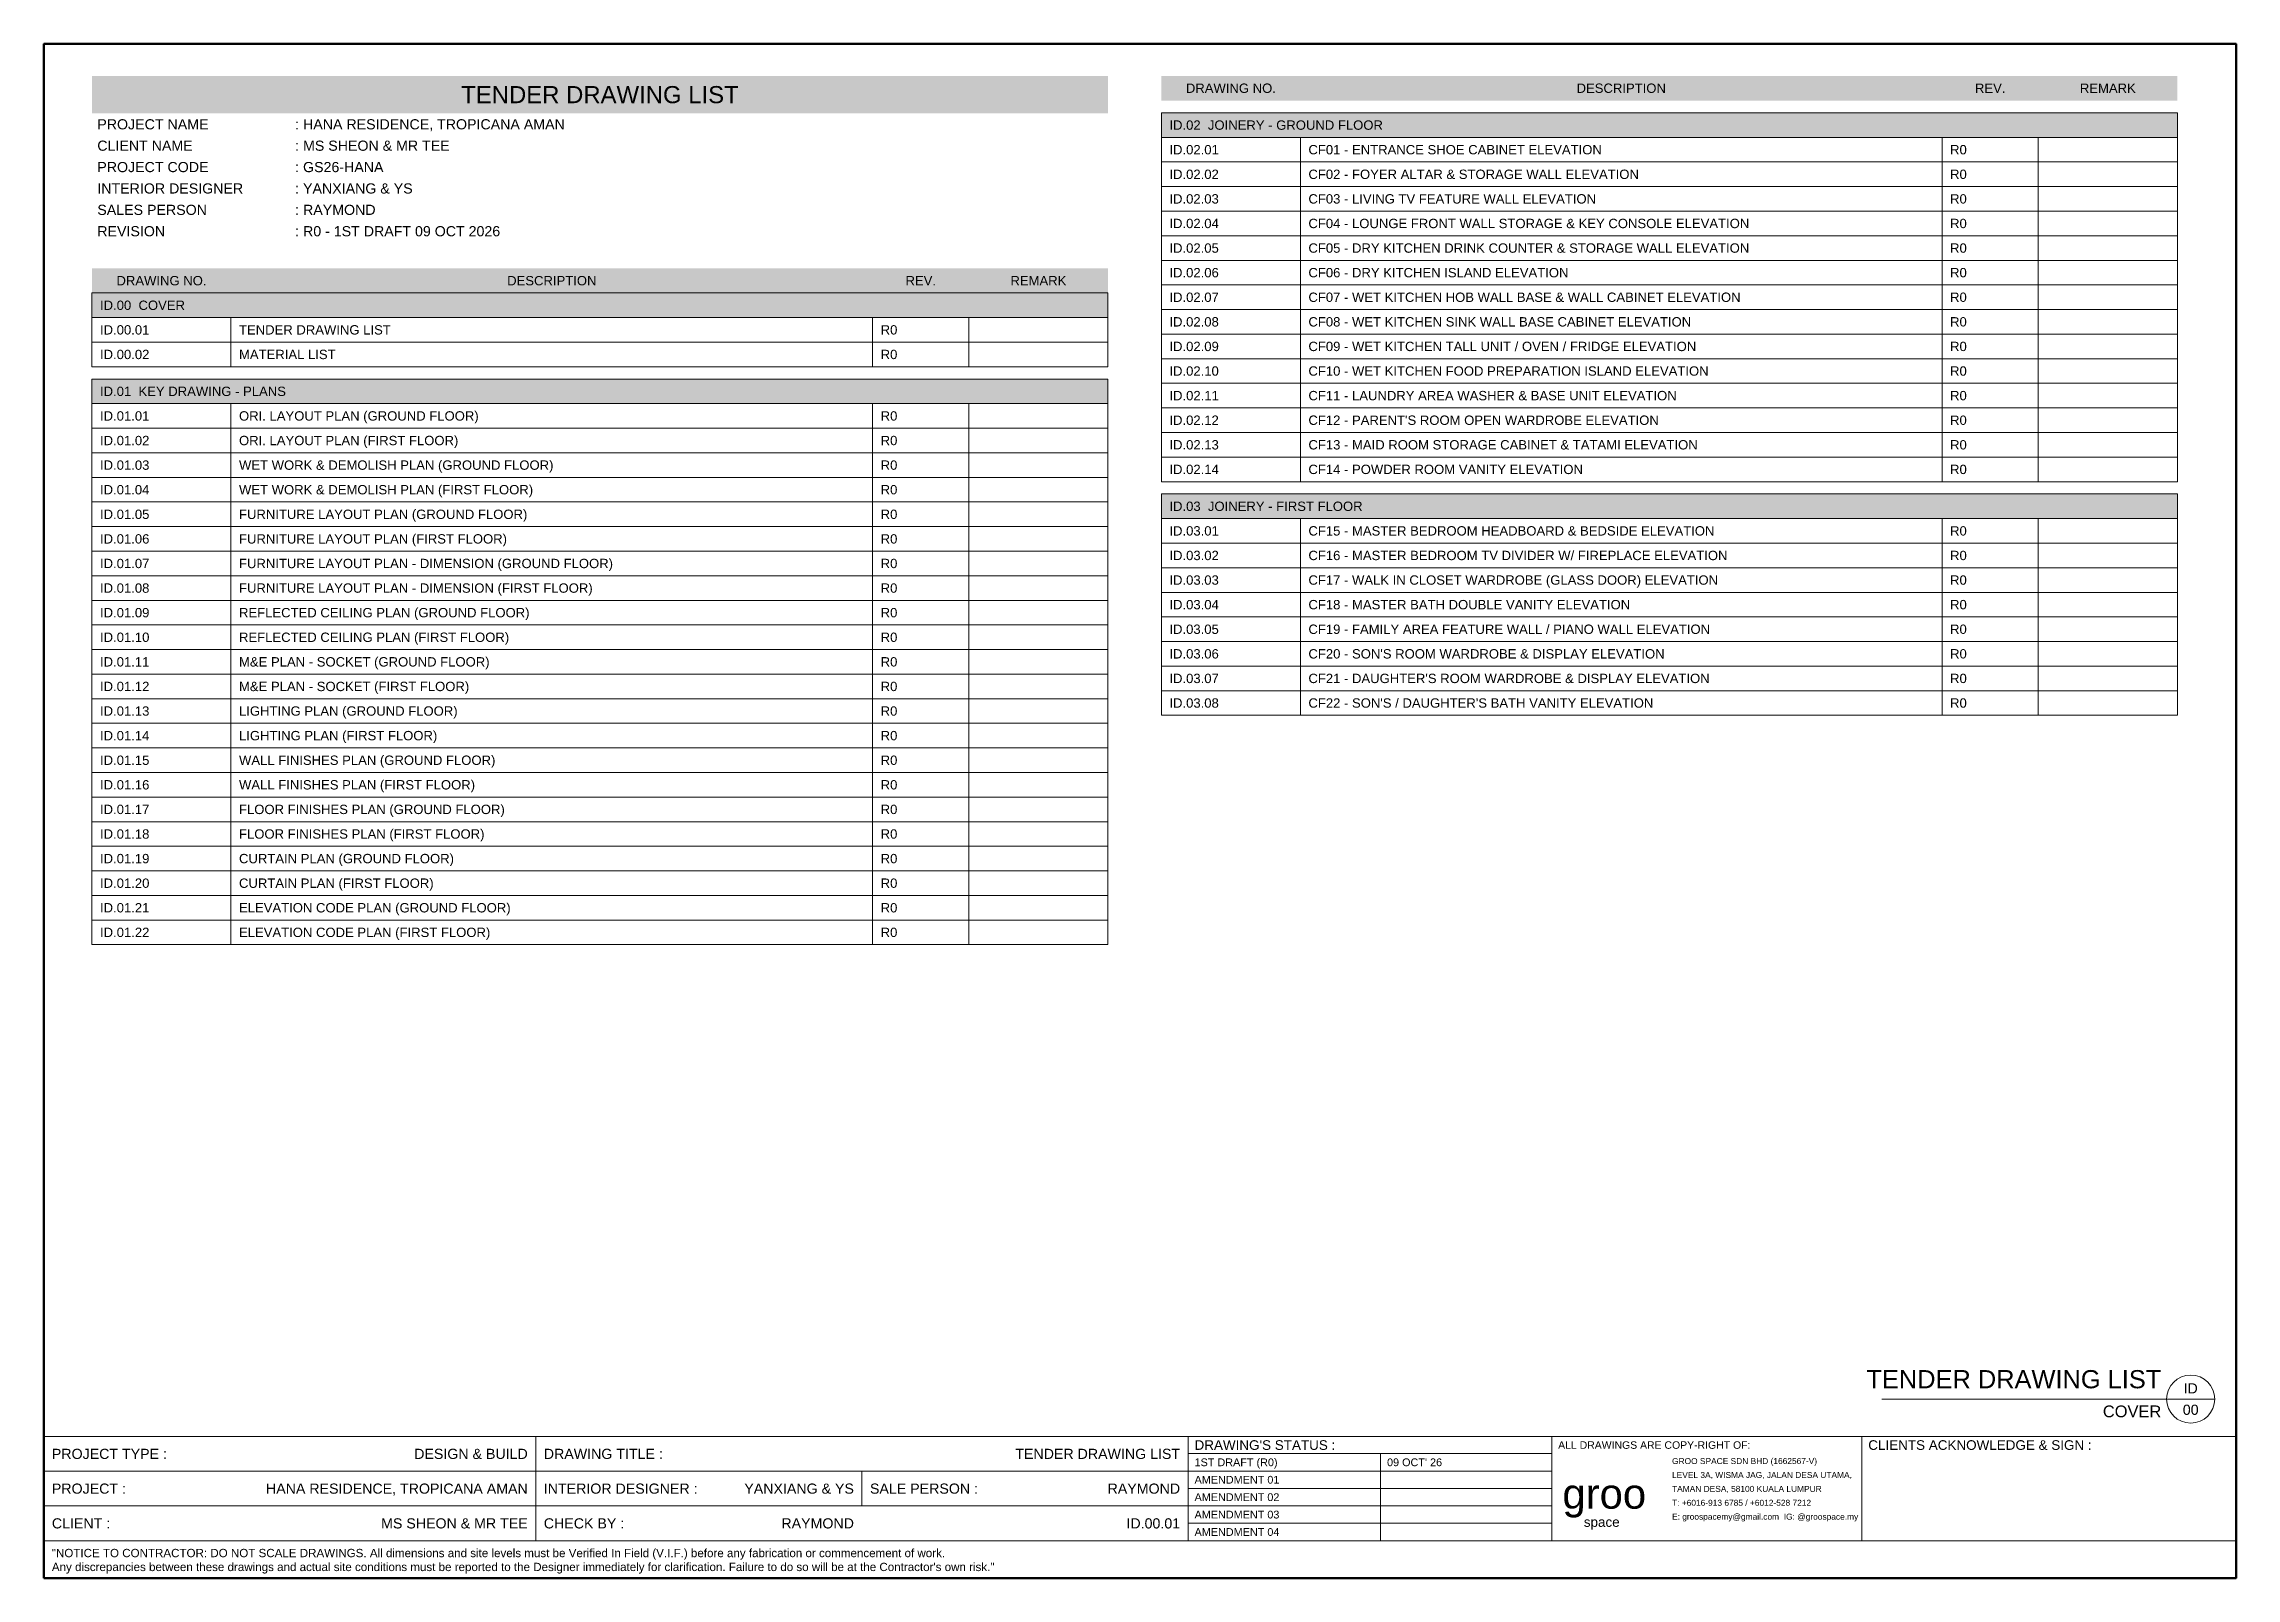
# Model space of a CAD drawing. Header units: millimetres. Extents: x 5 to 415, y 5 to 292.
import ezdxf
from ezdxf.enums import TextEntityAlignment as Align

# ---------------------------------------------------------------- set-up
doc = ezdxf.new("R2010")
doc.units = ezdxf.units.MM
for name, color, linetype, lineweight in [('0-SHEET', 7, 'CONTINUOUS', 50), ('0-TITLE', 7, 'CONTINUOUS', 18), ('0-TITLE-TXT', 7, 'CONTINUOUS', 13), ('I-TEXT', 7, 'CONTINUOUS', 13)]:
    doc.layers.add(name, color=color, linetype=linetype, lineweight=lineweight)
doc.styles.get("Standard").update_dxf_attribs({"font": 'arial.ttf'})

msp = doc.modelspace()

# ---------------------------------------------------------------- hatches: boundary and pattern name
at = {"layer": '0-TITLE', "true_color": 0xaaaaaa}
h = msp.add_hatch(color=7, dxfattribs=at)
h.dxf.hatch_style = 1
h.paths.add_polyline_path([(14, 279), (204, 279), (204, 286), (14, 286)])
at = {"layer": '0-TITLE', "true_color": 0xc8c8c8}
h = msp.add_hatch(color=7, dxfattribs=at)
h.dxf.hatch_style = 1
h.paths.add_polyline_path([(214, 281.4), (404, 281.4), (404, 286), (214, 286)])
at = {"layer": '0-TITLE', "true_color": 0xe1e1e1}
h = msp.add_hatch(color=7, dxfattribs=at)
h.dxf.hatch_style = 1
h.paths.add_polyline_path([(214, 274.5), (404, 274.5), (404, 279.1), (214, 279.1)])
at = {"layer": '0-TITLE', "true_color": 0xc8c8c8}
h = msp.add_hatch(color=7, dxfattribs=at)
h.dxf.hatch_style = 1
h.paths.add_polyline_path([(14, 245.4), (204, 245.4), (204, 250), (14, 250)])
at = {"layer": '0-TITLE', "true_color": 0xe1e1e1}
h = msp.add_hatch(color=7, dxfattribs=at)
h.dxf.hatch_style = 1
h.paths.add_polyline_path([(14, 240.8), (204, 240.8), (204, 245.4), (14, 245.4)])
h = msp.add_hatch(color=7, dxfattribs=at)
h.dxf.hatch_style = 1
h.paths.add_polyline_path([(14, 224.7), (204, 224.7), (204, 229.3), (14, 229.3)])
h = msp.add_hatch(color=7, dxfattribs=at)
h.dxf.hatch_style = 1
h.paths.add_polyline_path([(214, 203.2), (404, 203.2), (404, 207.8), (214, 207.8)])

# ---------------------------------------------------------------- linework, layer by layer
at = {"layer": '0-SHEET'}
msp.add_lwpolyline([(5, 5), (415, 5), (415, 292), (5, 292)], close=True, dxfattribs=at)
at = {"layer": '0-TITLE'}
for p, q in [((5, 31.5), (415, 31.5)), ((97, 12), (97, 31.5)), ((219, 12), (219, 31.5)), ((287, 12), (287, 31.5)), ((345, 12), (345, 31.5)), ((5, 25), (219, 25)), ((158, 18.5), (158, 25)), ((219, 28.3), (287, 28.3)), ((219, 25.04), (287, 25.04)), ((255, 12), (255, 28.3)), ((219, 21.78), (287, 21.78)), ((5, 18.5), (219, 18.5)), ((219, 18.52), (287, 18.52)), ((219, 15.26), (287, 15.26)), ((5, 12), (415, 12))]:
    msp.add_line(p, q, dxfattribs=at)
for points in [[(214, 274.5), (404, 274.5), (404, 279.1), (214, 279.1)], [(214, 269.9), (240, 269.9), (240, 274.5), (214, 274.5)], [(240, 269.9), (360, 269.9), (360, 274.5), (240, 274.5)], [(360, 269.9), (378, 269.9), (378, 274.5), (360, 274.5)], [(378, 269.9), (404, 269.9), (404, 274.5), (378, 274.5)], [(214, 265.3), (240, 265.3), (240, 269.9), (214, 269.9)], [(240, 265.3), (360, 265.3), (360, 269.9), (240, 269.9)], [(360, 265.3), (378, 265.3), (378, 269.9), (360, 269.9)], [(378, 265.3), (404, 265.3), (404, 269.9), (378, 269.9)], [(214, 260.7), (240, 260.7), (240, 265.3), (214, 265.3)], [(240, 260.7), (360, 260.7), (360, 265.3), (240, 265.3)], [(360, 260.7), (378, 260.7), (378, 265.3), (360, 265.3)], [(378, 260.7), (404, 260.7), (404, 265.3), (378, 265.3)], [(214, 256.1), (240, 256.1), (240, 260.7), (214, 260.7)], [(240, 256.1), (360, 256.1), (360, 260.7), (240, 260.7)], [(360, 256.1), (378, 256.1), (378, 260.7), (360, 260.7)], [(378, 256.1), (404, 256.1), (404, 260.7), (378, 260.7)], [(214, 251.5), (240, 251.5), (240, 256.1), (214, 256.1)], [(240, 251.5), (360, 251.5), (360, 256.1), (240, 256.1)], [(360, 251.5), (378, 251.5), (378, 256.1), (360, 256.1)], [(378, 251.5), (404, 251.5), (404, 256.1), (378, 256.1)], [(214, 246.9), (240, 246.9), (240, 251.5), (214, 251.5)], [(240, 246.9), (360, 246.9), (360, 251.5), (240, 251.5)], [(360, 246.9), (378, 246.9), (378, 251.5), (360, 251.5)], [(378, 246.9), (404, 246.9), (404, 251.5), (378, 251.5)], [(214, 242.3), (240, 242.3), (240, 246.9), (214, 246.9)], [(240, 242.3), (360, 242.3), (360, 246.9), (240, 246.9)], [(360, 242.3), (378, 242.3), (378, 246.9), (360, 246.9)], [(378, 242.3), (404, 242.3), (404, 246.9), (378, 246.9)], [(14, 240.8), (204, 240.8), (204, 245.4), (14, 245.4)], [(214, 237.7), (240, 237.7), (240, 242.3), (214, 242.3)], [(240, 237.7), (360, 237.7), (360, 242.3), (240, 242.3)], [(360, 237.7), (378, 237.7), (378, 242.3), (360, 242.3)], [(378, 237.7), (404, 237.7), (404, 242.3), (378, 242.3)], [(14, 236.2), (40, 236.2), (40, 240.8), (14, 240.8)], [(40, 236.2), (160, 236.2), (160, 240.8), (40, 240.8)], [(160, 236.2), (178, 236.2), (178, 240.8), (160, 240.8)], [(178, 236.2), (204, 236.2), (204, 240.8), (178, 240.8)], [(14, 231.6), (40, 231.6), (40, 236.2), (14, 236.2)], [(40, 231.6), (160, 231.6), (160, 236.2), (40, 236.2)], [(160, 231.6), (178, 231.6), (178, 236.2), (160, 236.2)], [(178, 231.6), (204, 231.6), (204, 236.2), (178, 236.2)], [(214, 233.1), (240, 233.1), (240, 237.7), (214, 237.7)], [(240, 233.1), (360, 233.1), (360, 237.7), (240, 237.7)], [(360, 233.1), (378, 233.1), (378, 237.7), (360, 237.7)], [(378, 233.1), (404, 233.1), (404, 237.7), (378, 237.7)], [(214, 228.5), (240, 228.5), (240, 233.1), (214, 233.1)], [(240, 228.5), (360, 228.5), (360, 233.1), (240, 233.1)], [(360, 228.5), (378, 228.5), (378, 233.1), (360, 233.1)], [(378, 228.5), (404, 228.5), (404, 233.1), (378, 233.1)], [(14, 224.7), (204, 224.7), (204, 229.3), (14, 229.3)], [(214, 223.9), (240, 223.9), (240, 228.5), (214, 228.5)], [(240, 223.9), (360, 223.9), (360, 228.5), (240, 228.5)], [(360, 223.9), (378, 223.9), (378, 228.5), (360, 228.5)], [(378, 223.9), (404, 223.9), (404, 228.5), (378, 228.5)], [(14, 220.1), (40, 220.1), (40, 224.7), (14, 224.7)], [(40, 220.1), (160, 220.1), (160, 224.7), (40, 224.7)], [(160, 220.1), (178, 220.1), (178, 224.7), (160, 224.7)], [(178, 220.1), (204, 220.1), (204, 224.7), (178, 224.7)], [(214, 219.3), (240, 219.3), (240, 223.9), (214, 223.9)], [(240, 219.3), (360, 219.3), (360, 223.9), (240, 223.9)], [(360, 219.3), (378, 219.3), (378, 223.9), (360, 223.9)], [(378, 219.3), (404, 219.3), (404, 223.9), (378, 223.9)], [(14, 215.5), (40, 215.5), (40, 220.1), (14, 220.1)], [(40, 215.5), (160, 215.5), (160, 220.1), (40, 220.1)], [(160, 215.5), (178, 215.5), (178, 220.1), (160, 220.1)], [(178, 215.5), (204, 215.5), (204, 220.1), (178, 220.1)], [(214, 214.7), (240, 214.7), (240, 219.3), (214, 219.3)], [(240, 214.7), (360, 214.7), (360, 219.3), (240, 219.3)], [(360, 214.7), (378, 214.7), (378, 219.3), (360, 219.3)], [(378, 214.7), (404, 214.7), (404, 219.3), (378, 219.3)], [(14, 210.9), (40, 210.9), (40, 215.5), (14, 215.5)], [(40, 210.9), (160, 210.9), (160, 215.5), (40, 215.5)], [(160, 210.9), (178, 210.9), (178, 215.5), (160, 215.5)], [(178, 210.9), (204, 210.9), (204, 215.5), (178, 215.5)], [(214, 210.1), (240, 210.1), (240, 214.7), (214, 214.7)], [(240, 210.1), (360, 210.1), (360, 214.7), (240, 214.7)], [(360, 210.1), (378, 210.1), (378, 214.7), (360, 214.7)], [(378, 210.1), (404, 210.1), (404, 214.7), (378, 214.7)], [(14, 206.3), (40, 206.3), (40, 210.9), (14, 210.9)], [(40, 206.3), (160, 206.3), (160, 210.9), (40, 210.9)], [(160, 206.3), (178, 206.3), (178, 210.9), (160, 210.9)], [(178, 206.3), (204, 206.3), (204, 210.9), (178, 210.9)], [(14, 201.7), (40, 201.7), (40, 206.3), (14, 206.3)], [(40, 201.7), (160, 201.7), (160, 206.3), (40, 206.3)], [(160, 201.7), (178, 201.7), (178, 206.3), (160, 206.3)], [(178, 201.7), (204, 201.7), (204, 206.3), (178, 206.3)], [(214, 203.2), (404, 203.2), (404, 207.8), (214, 207.8)], [(14, 197.1), (40, 197.1), (40, 201.7), (14, 201.7)], [(40, 197.1), (160, 197.1), (160, 201.7), (40, 201.7)], [(160, 197.1), (178, 197.1), (178, 201.7), (160, 201.7)], [(178, 197.1), (204, 197.1), (204, 201.7), (178, 201.7)], [(214, 198.6), (240, 198.6), (240, 203.2), (214, 203.2)], [(240, 198.6), (360, 198.6), (360, 203.2), (240, 203.2)], [(360, 198.6), (378, 198.6), (378, 203.2), (360, 203.2)], [(378, 198.6), (404, 198.6), (404, 203.2), (378, 203.2)], [(14, 192.5), (40, 192.5), (40, 197.1), (14, 197.1)], [(40, 192.5), (160, 192.5), (160, 197.1), (40, 197.1)], [(160, 192.5), (178, 192.5), (178, 197.1), (160, 197.1)], [(178, 192.5), (204, 192.5), (204, 197.1), (178, 197.1)], [(214, 194), (240, 194), (240, 198.6), (214, 198.6)], [(240, 194), (360, 194), (360, 198.6), (240, 198.6)], [(360, 194), (378, 194), (378, 198.6), (360, 198.6)], [(378, 194), (404, 194), (404, 198.6), (378, 198.6)], [(214, 189.4), (240, 189.4), (240, 194), (214, 194)], [(240, 189.4), (360, 189.4), (360, 194), (240, 194)], [(360, 189.4), (378, 189.4), (378, 194), (360, 194)], [(378, 189.4), (404, 189.4), (404, 194), (378, 194)], [(14, 187.9), (40, 187.9), (40, 192.5), (14, 192.5)], [(40, 187.9), (160, 187.9), (160, 192.5), (40, 192.5)], [(160, 187.9), (178, 187.9), (178, 192.5), (160, 192.5)], [(178, 187.9), (204, 187.9), (204, 192.5), (178, 192.5)], [(214, 184.8), (240, 184.8), (240, 189.4), (214, 189.4)], [(240, 184.8), (360, 184.8), (360, 189.4), (240, 189.4)], [(360, 184.8), (378, 184.8), (378, 189.4), (360, 189.4)], [(378, 184.8), (404, 184.8), (404, 189.4), (378, 189.4)], [(14, 183.3), (40, 183.3), (40, 187.9), (14, 187.9)], [(40, 183.3), (160, 183.3), (160, 187.9), (40, 187.9)], [(160, 183.3), (178, 183.3), (178, 187.9), (160, 187.9)], [(178, 183.3), (204, 183.3), (204, 187.9), (178, 187.9)], [(214, 180.2), (240, 180.2), (240, 184.8), (214, 184.8)], [(240, 180.2), (360, 180.2), (360, 184.8), (240, 184.8)], [(360, 180.2), (378, 180.2), (378, 184.8), (360, 184.8)], [(378, 180.2), (404, 180.2), (404, 184.8), (378, 184.8)], [(14, 178.7), (40, 178.7), (40, 183.3), (14, 183.3)], [(40, 178.7), (160, 178.7), (160, 183.3), (40, 183.3)], [(160, 178.7), (178, 178.7), (178, 183.3), (160, 183.3)], [(178, 178.7), (204, 178.7), (204, 183.3), (178, 183.3)], [(14, 174.1), (40, 174.1), (40, 178.7), (14, 178.7)], [(40, 174.1), (160, 174.1), (160, 178.7), (40, 178.7)], [(160, 174.1), (178, 174.1), (178, 178.7), (160, 178.7)], [(178, 174.1), (204, 174.1), (204, 178.7), (178, 178.7)], [(214, 175.6), (240, 175.6), (240, 180.2), (214, 180.2)], [(240, 175.6), (360, 175.6), (360, 180.2), (240, 180.2)], [(360, 175.6), (378, 175.6), (378, 180.2), (360, 180.2)], [(378, 175.6), (404, 175.6), (404, 180.2), (378, 180.2)], [(14, 169.5), (40, 169.5), (40, 174.1), (14, 174.1)], [(40, 169.5), (160, 169.5), (160, 174.1), (40, 174.1)], [(160, 169.5), (178, 169.5), (178, 174.1), (160, 174.1)], [(178, 169.5), (204, 169.5), (204, 174.1), (178, 174.1)], [(214, 171), (240, 171), (240, 175.6), (214, 175.6)], [(240, 171), (360, 171), (360, 175.6), (240, 175.6)], [(360, 171), (378, 171), (378, 175.6), (360, 175.6)], [(378, 171), (404, 171), (404, 175.6), (378, 175.6)], [(14, 164.9), (40, 164.9), (40, 169.5), (14, 169.5)], [(40, 164.9), (160, 164.9), (160, 169.5), (40, 169.5)], [(160, 164.9), (178, 164.9), (178, 169.5), (160, 169.5)], [(178, 164.9), (204, 164.9), (204, 169.5), (178, 169.5)], [(214, 166.4), (240, 166.4), (240, 171), (214, 171)], [(240, 166.4), (360, 166.4), (360, 171), (240, 171)], [(360, 166.4), (378, 166.4), (378, 171), (360, 171)], [(378, 166.4), (404, 166.4), (404, 171), (378, 171)], [(14, 160.3), (40, 160.3), (40, 164.9), (14, 164.9)], [(40, 160.3), (160, 160.3), (160, 164.9), (40, 164.9)], [(160, 160.3), (178, 160.3), (178, 164.9), (160, 164.9)], [(178, 160.3), (204, 160.3), (204, 164.9), (178, 164.9)], [(14, 155.7), (40, 155.7), (40, 160.3), (14, 160.3)], [(40, 155.7), (160, 155.7), (160, 160.3), (40, 160.3)], [(160, 155.7), (178, 155.7), (178, 160.3), (160, 160.3)], [(178, 155.7), (204, 155.7), (204, 160.3), (178, 160.3)], [(14, 151.1), (40, 151.1), (40, 155.7), (14, 155.7)], [(40, 151.1), (160, 151.1), (160, 155.7), (40, 155.7)], [(160, 151.1), (178, 151.1), (178, 155.7), (160, 155.7)], [(178, 151.1), (204, 151.1), (204, 155.7), (178, 155.7)], [(14, 146.5), (40, 146.5), (40, 151.1), (14, 151.1)], [(40, 146.5), (160, 146.5), (160, 151.1), (40, 151.1)], [(160, 146.5), (178, 146.5), (178, 151.1), (160, 151.1)], [(178, 146.5), (204, 146.5), (204, 151.1), (178, 151.1)], [(14, 141.9), (40, 141.9), (40, 146.5), (14, 146.5)], [(40, 141.9), (160, 141.9), (160, 146.5), (40, 146.5)], [(160, 141.9), (178, 141.9), (178, 146.5), (160, 146.5)], [(178, 141.9), (204, 141.9), (204, 146.5), (178, 146.5)], [(14, 137.3), (40, 137.3), (40, 141.9), (14, 141.9)], [(40, 137.3), (160, 137.3), (160, 141.9), (40, 141.9)], [(160, 137.3), (178, 137.3), (178, 141.9), (160, 141.9)], [(178, 137.3), (204, 137.3), (204, 141.9), (178, 141.9)], [(14, 132.7), (40, 132.7), (40, 137.3), (14, 137.3)], [(40, 132.7), (160, 132.7), (160, 137.3), (40, 137.3)], [(160, 132.7), (178, 132.7), (178, 137.3), (160, 137.3)], [(178, 132.7), (204, 132.7), (204, 137.3), (178, 137.3)], [(14, 128.1), (40, 128.1), (40, 132.7), (14, 132.7)], [(40, 128.1), (160, 128.1), (160, 132.7), (40, 132.7)], [(160, 128.1), (178, 128.1), (178, 132.7), (160, 132.7)], [(178, 128.1), (204, 128.1), (204, 132.7), (178, 132.7)], [(14, 123.5), (40, 123.5), (40, 128.1), (14, 128.1)], [(40, 123.5), (160, 123.5), (160, 128.1), (40, 128.1)], [(160, 123.5), (178, 123.5), (178, 128.1), (160, 128.1)], [(178, 123.5), (204, 123.5), (204, 128.1), (178, 128.1)]]:
    msp.add_lwpolyline(points, close=True, dxfattribs=at)
at = {"layer": 'I-TEXT'}
for p, q in [((348.75, 38.5), (402, 38.5)), ((402, 38.5), (411, 38.5))]:
    msp.add_line(p, q, dxfattribs=at)
msp.add_circle((406.5, 38.5), 4.5, dxfattribs=at)

# ---------------------------------------------------------------- texts
at = {"layer": '0-TITLE-TXT'}
for s, height, p in [('TENDER DRAWING LIST', 3.2, (109, 282.5)), ('DRAWING NO.', 1.75, (227, 283.7)), ('DESCRIPTION', 1.75, (300, 283.7)), ('REV.', 1.75, (369, 283.7)), ('REMARK', 1.75, (391, 283.7)), ('DRAWING NO.', 1.75, (27, 247.7)), ('DESCRIPTION', 1.75, (100, 247.7)), ('REV.', 1.75, (169, 247.7)), ('REMARK', 1.75, (191, 247.7))]:
    msp.add_text(s, height=height, dxfattribs=at).set_placement(p, align=Align.MIDDLE_CENTER)
for s, height, p in [('PROJECT NAME', 1.9, (15, 276)), (': HANA RESIDENCE, TROPICANA AMAN', 1.9, (52, 276)), ('CLIENT NAME', 1.9, (15, 272)), (': MS SHEON & MR TEE', 1.9, (52, 272)), ('PROJECT CODE', 1.9, (15, 268)), (': GS26-HANA', 1.9, (52, 268)), ('INTERIOR DESIGNER', 1.9, (15, 264)), (': YANXIANG & YS', 1.9, (52, 264)), ('SALES PERSON', 1.9, (15, 260)), (': RAYMOND', 1.9, (52, 260)), ('REVISION', 1.9, (15, 256)), (': R0 - 1ST DRAFT 09 OCT 2026', 1.9, (52, 256)), ('groo', 5.6, (289, 18)), ('space', 1.8, (293, 14.6))]:
    msp.add_text(s, height=height, dxfattribs=at).set_placement(p)
for s, height, p in [('ID.02  JOINERY - GROUND FLOOR', 1.75, (215.5, 276.8)), ('ID.02.01', 1.75, (215.5, 272.2)), ('CF01 - ENTRANCE SHOE CABINET ELEVATION', 1.75, (241.5, 272.2)), ('R0', 1.75, (361.5, 272.2)), ('ID.02.02', 1.75, (215.5, 267.6)), ('CF02 - FOYER ALTAR & STORAGE WALL ELEVATION', 1.75, (241.5, 267.6)), ('R0', 1.75, (361.5, 267.6)), ('ID.02.03', 1.75, (215.5, 263)), ('CF03 - LIVING TV FEATURE WALL ELEVATION', 1.75, (241.5, 263)), ('R0', 1.75, (361.5, 263)), ('ID.02.04', 1.75, (215.5, 258.4)), ('CF04 - LOUNGE FRONT WALL STORAGE & KEY CONSOLE ELEVATION', 1.75, (241.5, 258.4)), ('R0', 1.75, (361.5, 258.4)), ('ID.02.05', 1.75, (215.5, 253.8)), ('CF05 - DRY KITCHEN DRINK COUNTER & STORAGE WALL ELEVATION', 1.75, (241.5, 253.8)), ('R0', 1.75, (361.5, 253.8)), ('ID.02.06', 1.75, (215.5, 249.2)), ('CF06 - DRY KITCHEN ISLAND ELEVATION', 1.75, (241.5, 249.2)), ('R0', 1.75, (361.5, 249.2)), ('ID.00  COVER', 1.75, (15.5, 243.1)), ('ID.02.07', 1.75, (215.5, 244.6)), ('CF07 - WET KITCHEN HOB WALL BASE & WALL CABINET ELEVATION', 1.75, (241.5, 244.6)), ('R0', 1.75, (361.5, 244.6)), ('ID.00.01', 1.75, (15.5, 238.5)), ('TENDER DRAWING LIST', 1.75, (41.5, 238.5)), ('R0', 1.75, (161.5, 238.5)), ('ID.02.08', 1.75, (215.5, 240)), ('CF08 - WET KITCHEN SINK WALL BASE CABINET ELEVATION', 1.75, (241.5, 240)), ('R0', 1.75, (361.5, 240)), ('ID.00.02', 1.75, (15.5, 233.9)), ('MATERIAL LIST', 1.75, (41.5, 233.9)), ('R0', 1.75, (161.5, 233.9)), ('ID.02.09', 1.75, (215.5, 235.4)), ('CF09 - WET KITCHEN TALL UNIT / OVEN / FRIDGE ELEVATION', 1.75, (241.5, 235.4)), ('R0', 1.75, (361.5, 235.4)), ('ID.02.10', 1.75, (215.5, 230.8)), ('CF10 - WET KITCHEN FOOD PREPARATION ISLAND ELEVATION', 1.75, (241.5, 230.8)), ('R0', 1.75, (361.5, 230.8)), ('ID.01  KEY DRAWING - PLANS', 1.75, (15.5, 227)), ('ID.02.11', 1.75, (215.5, 226.2)), ('CF11 - LAUNDRY AREA WASHER & BASE UNIT ELEVATION', 1.75, (241.5, 226.2)), ('R0', 1.75, (361.5, 226.2)), ('ID.01.01', 1.75, (15.5, 222.4)), ('ORI. LAYOUT PLAN (GROUND FLOOR)', 1.75, (41.5, 222.4)), ('R0', 1.75, (161.5, 222.4)), ('ID.02.12', 1.75, (215.5, 221.6)), ("CF12 - PARENT'S ROOM OPEN WARDROBE ELEVATION", 1.75, (241.5, 221.6)), ('R0', 1.75, (361.5, 221.6)), ('ID.01.02', 1.75, (15.5, 217.8)), ('ORI. LAYOUT PLAN (FIRST FLOOR)', 1.75, (41.5, 217.8)), ('R0', 1.75, (161.5, 217.8)), ('ID.02.13', 1.75, (215.5, 217)), ('CF13 - MAID ROOM STORAGE CABINET & TATAMI ELEVATION', 1.75, (241.5, 217)), ('R0', 1.75, (361.5, 217)), ('ID.01.03', 1.75, (15.5, 213.2)), ('WET WORK & DEMOLISH PLAN (GROUND FLOOR)', 1.75, (41.5, 213.2)), ('R0', 1.75, (161.5, 213.2)), ('ID.02.14', 1.75, (215.5, 212.4)), ('CF14 - POWDER ROOM VANITY ELEVATION', 1.75, (241.5, 212.4)), ('R0', 1.75, (361.5, 212.4)), ('ID.01.04', 1.75, (15.5, 208.6)), ('WET WORK & DEMOLISH PLAN (FIRST FLOOR)', 1.75, (41.5, 208.6)), ('R0', 1.75, (161.5, 208.6)), ('ID.03  JOINERY - FIRST FLOOR', 1.75, (215.5, 205.5)), ('ID.01.05', 1.75, (15.5, 204)), ('FURNITURE LAYOUT PLAN (GROUND FLOOR)', 1.75, (41.5, 204)), ('R0', 1.75, (161.5, 204)), ('ID.03.01', 1.75, (215.5, 200.9)), ('CF15 - MASTER BEDROOM HEADBOARD & BEDSIDE ELEVATION', 1.75, (241.5, 200.9)), ('R0', 1.75, (361.5, 200.9)), ('ID.01.06', 1.75, (15.5, 199.4)), ('FURNITURE LAYOUT PLAN (FIRST FLOOR)', 1.75, (41.5, 199.4)), ('R0', 1.75, (161.5, 199.4)), ('ID.03.02', 1.75, (215.5, 196.3)), ('CF16 - MASTER BEDROOM TV DIVIDER W/ FIREPLACE ELEVATION', 1.75, (241.5, 196.3)), ('R0', 1.75, (361.5, 196.3)), ('ID.01.07', 1.75, (15.5, 194.8)), ('FURNITURE LAYOUT PLAN - DIMENSION (GROUND FLOOR)', 1.75, (41.5, 194.8)), ('R0', 1.75, (161.5, 194.8)), ('ID.01.08', 1.75, (15.5, 190.2)), ('FURNITURE LAYOUT PLAN - DIMENSION (FIRST FLOOR)', 1.75, (41.5, 190.2)), ('R0', 1.75, (161.5, 190.2)), ('ID.03.03', 1.75, (215.5, 191.7)), ('CF17 - WALK IN CLOSET WARDROBE (GLASS DOOR) ELEVATION', 1.75, (241.5, 191.7)), ('R0', 1.75, (361.5, 191.7)), ('ID.01.09', 1.75, (15.5, 185.6)), ('REFLECTED CEILING PLAN (GROUND FLOOR)', 1.75, (41.5, 185.6)), ('R0', 1.75, (161.5, 185.6)), ('ID.03.04', 1.75, (215.5, 187.1)), ('CF18 - MASTER BATH DOUBLE VANITY ELEVATION', 1.75, (241.5, 187.1)), ('R0', 1.75, (361.5, 187.1)), ('ID.01.10', 1.75, (15.5, 181)), ('REFLECTED CEILING PLAN (FIRST FLOOR)', 1.75, (41.5, 181)), ('R0', 1.75, (161.5, 181)), ('ID.03.05', 1.75, (215.5, 182.5)), ('CF19 - FAMILY AREA FEATURE WALL / PIANO WALL ELEVATION', 1.75, (241.5, 182.5)), ('R0', 1.75, (361.5, 182.5)), ('ID.01.11', 1.75, (15.5, 176.4)), ('M&E PLAN - SOCKET (GROUND FLOOR)', 1.75, (41.5, 176.4)), ('R0', 1.75, (161.5, 176.4)), ('ID.03.06', 1.75, (215.5, 177.9)), ("CF20 - SON'S ROOM WARDROBE & DISPLAY ELEVATION", 1.75, (241.5, 177.9)), ('R0', 1.75, (361.5, 177.9)), ('ID.01.12', 1.75, (15.5, 171.8)), ('M&E PLAN - SOCKET (FIRST FLOOR)', 1.75, (41.5, 171.8)), ('R0', 1.75, (161.5, 171.8)), ('ID.03.07', 1.75, (215.5, 173.3)), ("CF21 - DAUGHTER'S ROOM WARDROBE & DISPLAY ELEVATION", 1.75, (241.5, 173.3)), ('R0', 1.75, (361.5, 173.3)), ('ID.01.13', 1.75, (15.5, 167.2)), ('LIGHTING PLAN (GROUND FLOOR)', 1.75, (41.5, 167.2)), ('R0', 1.75, (161.5, 167.2)), ('ID.03.08', 1.75, (215.5, 168.7)), ("CF22 - SON'S / DAUGHTER'S BATH VANITY ELEVATION", 1.75, (241.5, 168.7)), ('R0', 1.75, (361.5, 168.7)), ('ID.01.14', 1.75, (15.5, 162.6)), ('LIGHTING PLAN (FIRST FLOOR)', 1.75, (41.5, 162.6)), ('R0', 1.75, (161.5, 162.6)), ('ID.01.15', 1.75, (15.5, 158)), ('WALL FINISHES PLAN (GROUND FLOOR)', 1.75, (41.5, 158)), ('R0', 1.75, (161.5, 158)), ('ID.01.16', 1.75, (15.5, 153.4)), ('WALL FINISHES PLAN (FIRST FLOOR)', 1.75, (41.5, 153.4)), ('R0', 1.75, (161.5, 153.4)), ('ID.01.17', 1.75, (15.5, 148.8)), ('FLOOR FINISHES PLAN (GROUND FLOOR)', 1.75, (41.5, 148.8)), ('R0', 1.75, (161.5, 148.8)), ('ID.01.18', 1.75, (15.5, 144.2)), ('FLOOR FINISHES PLAN (FIRST FLOOR)', 1.75, (41.5, 144.2)), ('R0', 1.75, (161.5, 144.2)), ('ID.01.19', 1.75, (15.5, 139.6)), ('CURTAIN PLAN (GROUND FLOOR)', 1.75, (41.5, 139.6)), ('R0', 1.75, (161.5, 139.6)), ('ID.01.20', 1.75, (15.5, 135)), ('CURTAIN PLAN (FIRST FLOOR)', 1.75, (41.5, 135)), ('R0', 1.75, (161.5, 135)), ('ID.01.21', 1.75, (15.5, 130.4)), ('ELEVATION CODE PLAN (GROUND FLOOR)', 1.75, (41.5, 130.4)), ('R0', 1.75, (161.5, 130.4)), ('ID.01.22', 1.75, (15.5, 125.8)), ('ELEVATION CODE PLAN (FIRST FLOOR)', 1.75, (41.5, 125.8)), ('R0', 1.75, (161.5, 125.8)), ('PROJECT TYPE :', 1.9, (6.5, 28.25)), ('DRAWING TITLE :', 1.9, (98.5, 28.25)), ("DRAWING'S STATUS :", 1.8, (220.2, 29.9)), ('ALL DRAWINGS ARE COPY-RIGHT OF:', 1.4, (288.2, 29.9)), ('CLIENTS ACKNOWLEDGE & SIGN :', 1.8, (346.2, 29.9)), ('1ST DRAFT (R0)', 1.45, (220.2, 26.67)), ("09 OCT' 26", 1.45, (256.2, 26.67)), ('GROO SPACE SDN BHD (1662567-V)', 1.12, (309.5, 26.9)), ('LEVEL 3A, WISMA JAG, JALAN DESA UTAMA,', 1.12, (309.5, 24.3)), ('PROJECT :', 1.9, (6.5, 21.75)), ('INTERIOR DESIGNER :', 1.9, (98.5, 21.75)), ('SALE PERSON :', 1.9, (159.5, 21.75)), ('AMENDMENT 01', 1.45, (220.2, 23.41)), ('AMENDMENT 02', 1.45, (220.2, 20.15)), ('TAMAN DESA, 58100 KUALA LUMPUR', 1.12, (309.5, 21.7)), ('AMENDMENT 03', 1.45, (220.2, 16.89)), ('T: +6016-913 6785 / +6012-528 7212', 1.12, (309.5, 19.1)), ('E: groospacemy@gmail.com  IG: @groospace.my', 1.12, (309.5, 16.5)), ('CLIENT :', 1.9, (6.5, 15.25)), ('CHECK BY :', 1.9, (98.5, 15.25)), ('AMENDMENT 04', 1.45, (220.2, 13.63)), ('"NOTICE TO CONTRACTOR: DO NOT SCALE DRAWINGS. All dimensions and site levels must be Verified In Field (V.I.F.) before any fabrication or commencement of work.', 1.55, (6.5, 9.7)), ('Any discrepancies between these drawings and actual site conditions must be reported to the Designer immediately for clarification. Failure to do so will be at the Contractor\'s own risk."', 1.55, (6.5, 7.1))]:
    msp.add_text(s, height=height, dxfattribs=at).set_placement(p, align=Align.MIDDLE_LEFT)
for s, p in [('DESIGN & BUILD', (95.5, 28.25)), ('TENDER DRAWING LIST', (217.5, 28.25)), ('HANA RESIDENCE, TROPICANA AMAN', (95.5, 21.75)), ('YANXIANG & YS', (156.5, 21.75)), ('RAYMOND', (217.5, 21.75)), ('MS SHEON & MR TEE', (95.5, 15.25)), ('RAYMOND', (156.5, 15.25)), ('ID.00.01', (217.5, 15.25))]:
    msp.add_text(s, height=1.9, dxfattribs=at).set_placement(p, align=Align.MIDDLE_RIGHT)
at = {"layer": 'I-TEXT'}
msp.add_text('TENDER DRAWING LIST', height=3.4, dxfattribs=at).set_placement((401, 39.5), align=Align.BOTTOM_RIGHT)
for s, p in [('ID', (406.5, 40.5)), ('00', (406.5, 36.5))]:
    msp.add_text(s, height=1.9, dxfattribs=at).set_placement(p, align=Align.MIDDLE_CENTER)
msp.add_text('COVER', height=2.2, dxfattribs=at).set_placement((401, 37.3), align=Align.TOP_RIGHT)

doc.saveas('drawing.dxf')
